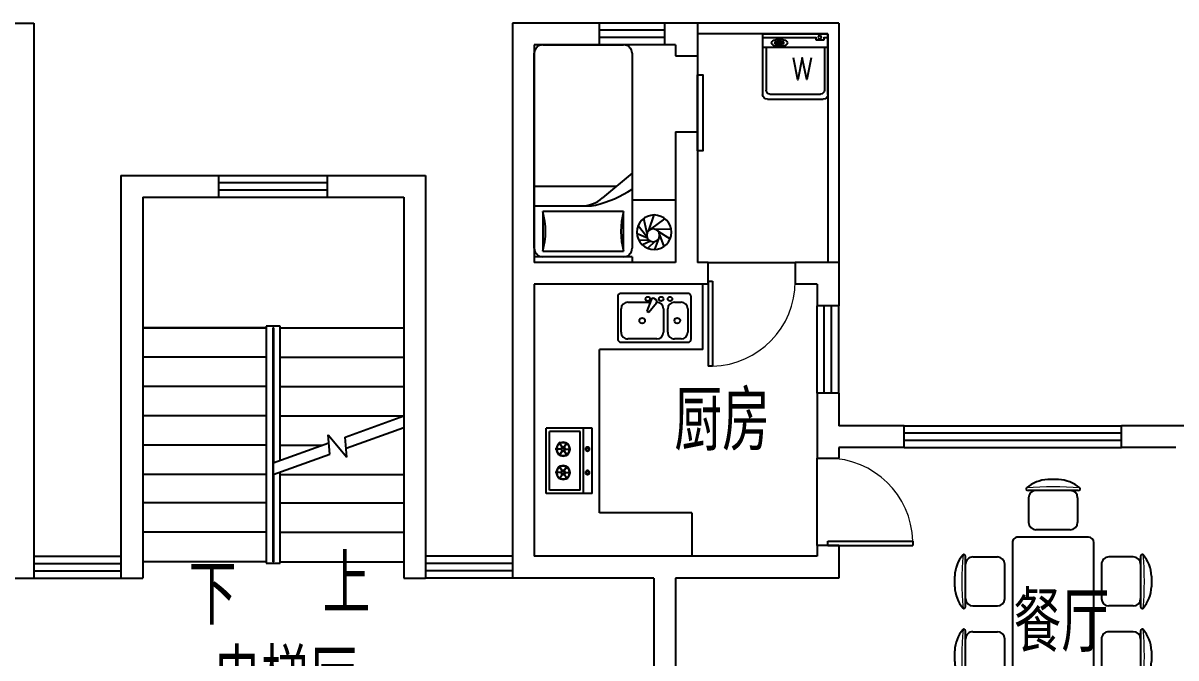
# Model space of a CAD drawing. Extents: x -634437 to -602837, y -712943 to -698043.
# Drawn here: x -620937 to -610337, y -703878 to -698043 of the extents above; entities that cross this region are included whole.
import ezdxf

# ---------------------------------------------------------------- set-up
doc = ezdxf.new("R2010")
doc.units = 0
doc.header["$LTSCALE"] = 1000
doc.header["$MEASUREMENT"] = 0
doc.layers.get('0').update_dxf_attribs({"linetype": 'CONTINUOUS'})
for name, color, linetype in [('DIM_ELEV', 3, 'CONTINUOUS'), ('F', 8, 'CONTINUOUS'), ('FURNITURE', 8, 'CONTINUOUS'), ('STAIR', 3, 'CONTINUOUS'), ('TOTHER', 223, 'CONTINUOUS'), ('WALL', 2, 'CONTINUOUS'), ('WINDOW', 4, 'CONTINUOUS'), ('房间名称', 7, 'CONTINUOUS')]:
    doc.layers.add(name, color=color, linetype=linetype)
doc.styles.add('_HZTXT', font='txt.shx', dxfattribs={"width": 0.8, "bigfont": 'HZTXT.shx'})

# ---------------------------------------------------------------- blocks, each defined once
blk = doc.blocks.new('$DorLib2D$00000001')
for p, q in [((0.45, 0.975), (0.5000000000000002, 0.975)), ((0.45, 0), (0.45, 0.975)), ((0.5, 0), (0.5, 0.975)), ((0.5, 0), (0.45, 0))]:
    blk.add_line(p, q)
at = {"lineweight": 13}
blk.add_arc((0.475, 0), 0.975, 91.46928358135379, 180, dxfattribs=at)
blk = doc.blocks.new('A$C3A8147D1')
at = {"layer": 'TOTHER'}
for p, q in [((0.0002093201037496, 599.999750361836), (424.2026797228026, 599.999750361836)), ((0.0002093201037496, -0.0002496381639503), (0.0002093201037496, 599.999750361836)), ((80.00020932010375, -0.0002496381639503), (80.00020932010375, 599.999750361836)), ((110.0002093201037, 569.999750361836), (394.2026797228026, 569.999750361836)), ((110.0002093201037, 29.99975036183606), (110.0002093201037, 569.999750361836)), ((394.2026797228026, 29.99975036183606), (394.2026797228026, 569.999750361836)), ((424.2026797228026, -0.0002496381639503), (424.2026797228026, 599.999750361836)), ((258.426212374121, 424.0187755453517), (231.7938676269259, 470.1473497723346)), ((277.2719909097068, 424.0187755453517), (303.9043356569018, 470.1473497723346)), ((249.003323106328, 407.6978525795857), (195.738633611938, 407.6978525795857)), ((258.426212374121, 391.3769296138198), (231.7938676269259, 345.2483553868369)), ((277.2719909097068, 391.3769296138198), (303.9043356569018, 345.2483553868369)), ((286.6948801772669, 407.6978525795857), (339.9595696718898, 407.6978525795857)), ((258.426212374121, 208.6225711097358), (231.7938676269259, 254.7511453367188)), ((277.2719909097068, 208.6225711097358), (303.9043356569018, 254.7511453367188)), ((249.003323106328, 192.3016481439699), (195.738633611938, 192.3016481439699)), ((258.426212374121, 175.9807251780875), (231.7938676269259, 129.8521509512211)), ((277.2719909097068, 175.9807251780875), (303.9043356569018, 129.8521509513375)), ((286.6948801772669, 192.3016481439699), (339.9595696716569, 192.3016481439699)), ((110.0002093201037, 29.99975036183606), (394.2026797228026, 29.99975036183606)), ((0.0002093201037496, -0.0002496381639503), (424.2026797228026, -0.0002496381639503))]:
    blk.add_line(p, q, dxfattribs=at)
for centre, radius in [((44.02887850697152, 407.6978525795857), 18.84577853548762), ((267.849101641914, 407.6978525795857), 63.84577853548761), ((267.849101641914, 407.6978525795857), 58.84577853548761), ((267.849101641914, 407.6978525795857), 18.84577853548762), ((44.02887850697152, 407.6978525795857), 13.84577853548762), ((267.849101641914, 407.6978525795857), 13.84577853548762), ((267.849101641914, 192.3016481439699), 63.84577853548761), ((267.849101641914, 192.3016481439699), 58.84577853548761), ((44.02887850697152, 192.3016481439699), 18.84577853548762), ((44.02887850697152, 192.3016481439699), 13.84577853548762), ((267.849101641914, 192.3016481439699), 18.84577853548762), ((267.849101641914, 192.3016481439699), 13.84577853548762)]:
    blk.add_circle(centre, radius, dxfattribs=at)
blk = doc.blocks.new('A$C0B42038F')
at = {"layer": 'TOTHER', "extrusion": (0, 0, -1)}
for p, q in [((7.51747284085e-05, 30.68150017526932), (7.51747284085e-05, 644.3178638116221)), ((30.68189335661009, 674.9996819934457), (419.3182569928466, 674.9996819934457)), ((306.8182569928467, 644.3178638116221), (92.04552972037347, 644.3178638116221)), ((450.0000751747283, 644.3178638116221), (450.0000751747283, 30.68150017526932)), ((30.68189335661009, 582.9542274479754), (30.68189335661009, 521.5905910843867)), ((368.1818933566101, 521.5905910843867), (368.1818933566101, 582.9542274479754)), ((92.04552972037347, 460.2269547207397), (306.8182569928467, 460.2269547207397)), ((30.68189335661009, 357.9542274479754), (30.68189335661009, 92.0451365389163)), ((306.8182569928467, 419.3178638116223), (92.04552972037347, 419.3178638116223)), ((277.2378751747309, 284.9931297207368), (362.6587569930125, 355.314384266152)), ((401.6138047203421, 335.476768357039), (393.3732206292916, 349.7498683570884)), ((287.4651479020248, 267.2789615388611), (277.2378751747309, 284.9931297207368)), ((391.0755819929764, 306.0950001752353), (287.4651479020248, 267.2789615388611)), ((368.1818933566101, 92.04513653885807), (368.1818933566101, 297.5182456297916)), ((92.04552972037347, 30.68150017521111), (306.8182569928467, 30.68150017521111)), ((419.3182569928466, -0.0003180065541528), (30.68189335661009, -0.0003180065541528))]:
    blk.add_line(p, q, dxfattribs=at)
for centre, radius in [((-199.4318933566101, 547.158772902505), 25.56818181818182), ((-398.8637115384918, 480.6815001752693), 20.45454545454545), ((-398.8637115384918, 398.8633183570928), 20.45454545454545), ((-199.4318933566101, 224.9996819934458), 25.56818181818182), ((-398.8637115384918, 276.1360456297989), 20.45454545454545)]:
    blk.add_circle(centre, radius, dxfattribs=at)
for centre, radius, start, end in [((-30.68189335661009, 644.3178638116221), 30.68181818181818, 0, 90), ((-92.04552972037347, 582.9542274479754), 61.36363636363636, 0, 90), ((-306.8182569928467, 582.9542274479754), 61.36363636363636, 90, 180), ((-419.3182569928466, 644.3178638116221), 30.68181818181818, 90, 180), ((-92.04552972037347, 521.5905910843867), 61.36363636363636, 270, 0), ((-306.8182569928467, 521.5905910843867), 61.36363636363636, 180, 270), ((-92.04552972037347, 357.9542274479754), 61.36363636363636, 0, 90), ((-306.8182569928467, 357.9542274479754), 61.36363636363636, 90, 180), ((-375.6590729020536, 339.5225956297945), 20.45454545454545, 50.53767799954234, 149.9999999999375), ((-383.8996569928713, 325.2494956298033), 20.45454545454545, 149.9999999999375, 249.462321999498), ((-30.68189335661009, 30.68150017521111), 30.68181818181818, 270, 0), ((-92.04552972037347, 92.04513653885807), 61.36363636363636, 270, 0), ((-306.8182569928467, 92.04513653885807), 61.36363636363636, 180, 270), ((-419.3182569928466, 30.68150017526932), 30.68181818181818, 180, 270)]:
    blk.add_arc(centre, radius, start, end, dxfattribs=at)
blk = doc.blocks.new('餐桌2')
for p, q in [((-230, 429), (230, 429)), ((-49.56656715812278, 529), (49.56656715810821, 529)), ((-225, 361.5), (-225, 136.5)), ((225, 361.5), (225, 136.5)), ((325, 0), (-325, 0)), ((-157.5, 69), (157.5, 69)), ((-375, -50), (-375, -1450)), ((375, -1450), (375, -50)), ((-804.2620998023046, -636.5868807156512), (-804.2620998023046, -176.5868807156512)), ((-736.7620998023046, -181.5868807156512), (-511.7620998023048, -181.5868807156512)), ((736.7620998023046, -181.5868807156512), (511.7620998023048, -181.5868807156512)), ((804.2620998023046, -176.5868807156512), (804.2620998023046, -636.5868807156512)), ((-444.2620998023047, -564.0868807156512), (-444.2620998023047, -249.0868807156512)), ((444.2620998023047, -249.0868807156512), (444.2620998023047, -564.0868807156512)), ((-904.2620998023046, -456.1534478737593), (-904.2620998023046, -357.0203135575284)), ((904.2620998023046, -357.0203135575284), (904.2620998023046, -456.1534478737593)), ((-736.7620998023046, -631.5868807156512), (-511.7620998023048, -631.5868807156512)), ((736.7620998023046, -631.5868807156512), (511.7620998023048, -631.5868807156512)), ((-804.2620998023046, -1323.413119284349), (-804.2620998023046, -863.4131192843488)), ((-736.7620998023046, -868.4131192843487), (-511.7620998023048, -868.4131192843487)), ((-444.2620998023047, -1250.913119284349), (-444.2620998023047, -935.9131192843488)), ((444.2620998023047, -935.9131192843488), (444.2620998023047, -1250.913119284349)), ((736.7620998023046, -868.4131192843487), (511.7620998023048, -868.4131192843487)), ((804.2620998023046, -863.4131192843488), (804.2620998023046, -1323.413119284349)), ((-904.2620998023046, -1142.979686442457), (-904.2620998023046, -1043.846552126226)), ((904.2620998023046, -1043.846552126226), (904.2620998023046, -1142.979686442457)), ((-736.7620998023046, -1318.413119284349), (-511.7620998023048, -1318.413119284349)), ((736.7620998023046, -1318.413119284349), (511.7620998023048, -1318.413119284349)), ((-325, -1500), (325, -1500)), ((-157.5, -1569), (157.5, -1569)), ((-225, -1861.5), (-225, -1636.5)), ((225, -1861.5), (225, -1636.5)), ((-230, -1929), (230, -1929)), ((-49.56656715812278, -2029), (49.56656715810821, -2029))]:
    blk.add_line(p, q)
for centre, radius, start, end in [((-239.2274008201202, 445.1457719183962), 10, 130.7265433100836, 202.6699912156382), ((-230, 449), 20, 202.6699912156382, 270), ((-39.84558808911243, 213.5601286777673), 315.5896225382623, 91.76513784658422, 130.7265433100836), ((-157.5, 361.5), 67.5, 90, 180), ((39.84558808909787, 213.5601286777673), 315.5896225382623, 49.27345668991637, 88.23486215341576), ((157.5, 361.5), 67.5, 0, 90), ((230, 449), 20, 270, 337.3300087843617), ((239.2274008201057, 445.1457719183962), 10, 337.3300087843617, 49.27345668991637), ((-157.5, 136.5), 67.5, 180, 270), ((157.5, 136.5), 67.5, 270, 0), ((-325, -50), 50, 90, 180), ((325, -50), 50, 0, 90), ((-588.8222284800868, -366.7412926265388), 315.5896225382623, 139.2734566899163, 178.2348621534221), ((-820.4078717207012, -167.3594798955309), 10, 67.33000878436175, 139.2734566899163), ((-824.2620998023049, -176.5868807156512), 20, 0, 67.33000878436175), ((-736.7620998023046, -249.0868807156512), 67.5, 90, 180), ((-511.7620998023048, -249.0868807156512), 67.5, 0, 90), ((511.7620998023048, -249.0868807156512), 67.5, 90, 180), ((736.7620998023046, -249.0868807156512), 67.5, 0, 90), ((824.2620998023049, -176.5868807156512), 20, 112.6699912156382, 180), ((820.4078717207012, -167.3594798955309), 10, 40.72654331008362, 112.6699912156382), ((588.8222284800868, -366.7412926265388), 315.5896225382623, 1.765137846577824, 40.72654331008362), ((-588.8222284800868, -446.432468804749), 315.5896225382623, 181.7651378465778, 220.7265433100836), ((588.8222284800868, -446.432468804749), 315.5896225382623, 319.2734566899164, 358.2348621534222), ((-736.7620998023046, -564.0868807156512), 67.5, 180, 270), ((-511.7620998023048, -564.0868807156512), 67.5, 270, 0), ((511.7620998023048, -564.0868807156512), 67.5, 180, 270), ((736.7620998023046, -564.0868807156512), 67.5, 270, 0), ((-820.4078717207012, -645.8142815357567), 10, 220.7265433100836, 292.6699912156383), ((-824.2620998023049, -636.5868807156512), 20, 292.6699912156383, 0), ((824.2620998023049, -636.5868807156512), 20, 180, 247.3300087843618), ((820.4078717207012, -645.8142815357567), 10, 247.3300087843618, 319.2734566899164), ((-588.8222284800868, -1053.567531195236), 315.5896225382623, 139.2734566899163, 178.2348621534221), ((-820.4078717207012, -854.1857184642284), 10, 67.33000878436175, 139.2734566899163), ((-824.2620998023049, -863.4131192843488), 20, 0, 67.33000878436175), ((824.2620998023049, -863.4131192843488), 20, 112.6699912156382, 180), ((820.4078717207012, -854.1857184642284), 10, 40.72654331008362, 112.6699912156382), ((588.8222284800868, -1053.567531195236), 315.5896225382623, 1.765137846577824, 40.72654331008362), ((-736.7620998023046, -935.9131192843488), 67.5, 90, 180), ((-511.7620998023048, -935.9131192843488), 67.5, 0, 90), ((511.7620998023048, -935.9131192843488), 67.5, 90, 180), ((736.7620998023046, -935.9131192843488), 67.5, 0, 90), ((-588.8222284800868, -1133.258707373447), 315.5896225382623, 181.7651378465778, 220.7265433100836), ((588.8222284800868, -1133.258707373447), 315.5896225382623, 319.2734566899164, 358.2348621534222), ((-736.7620998023046, -1250.913119284349), 67.5, 180, 270), ((-511.7620998023048, -1250.913119284349), 67.5, 270, 0), ((511.7620998023048, -1250.913119284349), 67.5, 180, 270), ((736.7620998023046, -1250.913119284349), 67.5, 270, 0), ((-820.4078717207012, -1332.640520104454), 10, 220.7265433100836, 292.6699912156383), ((-824.2620998023049, -1323.413119284349), 20, 292.6699912156383, 0), ((824.2620998023049, -1323.413119284349), 20, 180, 247.3300087843618), ((820.4078717207012, -1332.640520104454), 10, 247.3300087843618, 319.2734566899164), ((-325, -1450), 50, 180, 270), ((325, -1450), 50, 270, 0), ((-157.5, -1636.5), 67.5, 90, 180), ((157.5, -1636.5), 67.5, 0, 90), ((-157.5, -1861.5), 67.5, 180, 270), ((157.5, -1861.5), 67.5, 270, 0), ((-239.2274008201202, -1945.145771918396), 10, 157.3300087834317, 229.2734566899164), ((-230, -1949), 20, 90, 157.3300087834317), ((-39.84558808911243, -1713.560128677767), 315.5896225382623, 229.2734566899164, 268.2348621534158), ((39.84558808909787, -1713.560128677767), 315.5896225382623, 271.7651378465843, 310.7265433100836), ((230, -1949), 20, 22.66999121656828, 90), ((239.2274008201057, -1945.145771918396), 10, 310.7265433100836, 22.66999121656828)]:
    blk.add_arc(centre, radius, start, end)
at = {"lineweight": 13}
for centre, start, end in [((0, -2248.838250721063), 84.80230403115891, 95.19769596884107), ((1873.576150918743, -406.5868807156511), 174.80230403114, 185.19769596886), ((-1873.576150918743, -406.5868807156511), 354.8023040311401, 5.197695968859976), ((1873.576150918743, -1093.413119284349), 174.80230403114, 185.19769596886), ((-1873.576150918743, -1093.413119284349), 354.8023040311401, 5.197695968859976), ((0, 748.8382507210626), 264.8023040311589, 275.197695968841)]:
    blk.add_arc(centre, 2712.716921149136, start, end, dxfattribs=at)
blk = doc.blocks.new('*U28')
for p, q in [((300.6181931108587, 0), (-299.3818068891414, 0)), ((-299.3818068891414, -556.611332334907), (-299.3818068891414, 0)), ((300.6181931108587, 0), (300.6181931108587, -556.611332334907)), ((-262.4452945320609, -31.09681736379521), (-299.3818068891414, -31.09681736379521)), ((-262.4452945320609, -30.36819186685113), (-262.4452945320609, -56.94112574695625)), ((-262.4452945320609, -56.94112574695625), (-190.284276521202, -56.94112574695625)), ((-190.284276521202, -56.94112574695625), (-190.284276521202, -30.36819186685113)), ((300.6181931108587, -31.09681736379521), (-190.284276521202, -31.09681736379521)), ((107.9831939732063, -75.36825904149441), (108.0860293058424, -85.5307416953242)), ((117.0642983330572, -83.59138061775579), (117.0642983330572, -98.01399138235217)), ((173.1818209248665, -83.59138061775579), (117.0642983330572, -83.59138061775579)), ((117.0642983330572, -98.01399138235217), (173.1818209248665, -98.01399138235217)), ((173.1818209248665, -98.01399138235217), (173.1818209248665, -83.59138061775579)), ((187.6116864450827, -76.38902403718012), (187.6116864450827, -85.51439538637875)), ((-299.3818068891414, -125.5372303121526), (300.6181931108587, -125.5372303121526)), ((-266.640930057439, -125.1842764888371), (-266.640930057439, -517.6729151373554)), ((267.877316279158, -125.1842764888371), (267.877316279158, -517.6729151373554)), ((257.2295254457657, -600), (-255.9931392240484, -600)), ((233.1663821470836, -552.3838492694298), (-231.9299959253646, -552.3838492694298))]:
    blk.add_line(p, q)
for points in [[(73.53023320288719, -81.94734117938327, 0.1851580092270577), (77.76915651939316, -93.00167864857978, 0.102041767147919), (94.66406048871227, -105.4519065807236, 0.0608615383846834), (116.4049640950798, -112.4191334194786, 0.0471731328896009), (145.6856329470055, -115.1878163476574, 0.0471731328896349), (174.9663017989296, -112.4191334194786, 0.0608615383847268), (196.7072054052988, -105.4519065807236, 0.1020417671479031), (213.6021093746147, -93.00167864857978, 0.1851580092270727), (217.8410326911223, -81.94734117938327, 0.1851580092270577), (213.6021093746163, -70.89300371021197, 0.1020417671479417), (196.7072054052988, -58.44277577804287, 0.0608615383846845), (174.966301798936, -51.4755489393131, 0.0471731328896248), (145.6856329470055, -48.70686601113439, 0.0471731328895818), (116.4049640950845, -51.4755489393131, 0.0608615383846819), (94.66406048871227, -58.44277577804287, 0.102041767147903), (77.76915651939635, -70.89300371021197, 0.1851580092271371), (73.53023320288719, -81.94734117938327, 0.1851580092270577)], [(187.6116864450827, -76.38902403718012, 0.2590339714206403), (185.9622363608067, -73.41880687390454, 0.0762761895455676), (175.9654180044677, -69.13688119339764, 0.0365148199121137), (164.208572555841, -67.00439106590342, 0.026614996038891), (147.8488387840982, -66.13294527124155, 0.026614996038891), (131.489105012357, -67.00439106590342, 0.0365148199121137), (119.7322595637288, -69.13688119339764, 0.0762761895455752), (109.7354412073882, -73.41880687390454, 0.2590339714203898), (108.0859911231153, -76.38902403718012, 0.0784621676306809), (108.25621658464, -77.46710730725748, 0.056762457430155)], [(187.6116864450827, -85.51439538637875, 0.2590339714206403), (185.9622363608067, -82.54417822310317, 0.0762761895455676), (175.9654180044677, -78.26225254259624, 0.0365148199121137), (164.208572555841, -76.12976241510205, 0.026614996038891), (147.8488387840982, -75.25831662044017, 0.026614996038891), (131.489105012357, -76.12976241510205, 0.0365148199121137), (119.7322595637288, -78.26225254259624, 0.0762761895455752), (109.7354412073882, -82.54417822310317, 0.2590339714203898), (108.0859911231153, -85.51439538637875, 0.2590339714202164), (109.7354412073882, -88.48461254965434, 0.056762457430155), (117.0642983330572, -91.96665348745465, 0.0365148199120382)], [(173.1818209248665, -93.43287325686731, 0.0087359414318704), (175.9654180044677, -92.76653823016125, 0.0762761895456294), (185.9622363608082, -88.48461254965434, 0.2590339714204861), (187.6116864450827, -85.51439538637875, 0.2590339714206403)]]:
    blk.add_lwpolyline(points, format="xyb")
blk.add_lwpolyline([(-146.2087242901324, -219.2848258832819), (-105.0924939789109, -418.1145617594011), (-63.97626366780594, -220.6104377959273), (-21.53392141521897, -420.7653220839564), (15.60340972780261, -220.6104377959273)])
blk.add_circle((-224.465811368451, -30.36819186685113), 15.18307460457539)
for centre, radius, start, end in [((-231.9299959253646, -517.6729151373554), 34.71093413207436, 180, 270), ((233.1663821470836, -517.6729151373554), 34.71093413207436, 270, 0), ((-255.9931392240484, -556.611332334907), 43.38866766509295, 180, 270), ((257.2295254457657, -556.611332334907), 43.38866766509295, 270, 0)]:
    blk.add_arc(centre, radius, start, end)
blk = doc.blocks.new('A$C723222DE')
at = {"layer": 'FURNITURE'}
for p, q in [((187.8029473854694, 186.1096044749138), (60.47001353360247, 283.2010535853115)), ((208.3172479438363, 173.6768710881078), (157.5276305108564, 317.037926940764)), ((224.1268883169396, 145.5547143357398), (254.6756668641465, 284.5481939996316)), ((225.9391545311081, 117.5332040638386), (305.7263740231283, 217.3357936877583)), ((152.8057345560519, 187.6477584864187), (3.298674429766833, 190.6898507996666)), ((119.3241170846158, 164.4791674257576), (12.55526798567734, 96.69149873263815)), ((108.5844761768821, 134.8133587044212), (70.61029031465294, 26.60960500191141)), ((220.7743577267974, 103.0763621139558), (316.2777904283721, 142.9821446397327)), ((118.3183082718169, 97.26108960638521), (154.9664013801375, 0.0399382403265918)), ((152.7821257889736, 72.63154380921331), (217.7209363983711, 11.46930058312136)), ((191.7069539312506, 75.69066780926369), (265.9352463743417, 41.94073118017695)), ((207.7109178510727, 86.04042216031665), (298.0428676476003, 82.69226214864464))]:
    blk.add_line(p, q, dxfattribs=at)
for centre, radius in [((158.5207026087446, 158.5205620242923), 158.5204755614267), ((167.8453975019511, 130.1365616129696), 59.44517833553501)]:
    blk.add_circle(centre, radius, dxfattribs=at)
blk = doc.blocks.new('$plan$00000310')
at = {"color": 0, "linetype": 'ByBlock'}
for p, q in [((-1921.881390592605, 900.0000000000001), (-129.8568507157142, 900)), ((-820.9488030672946, 900.0000000000001), (-592.7119347646875, 629.0169314929051)), ((-51.94274028628388, 900), (-51.9427402862875, 0)), ((-51.94274028628388, 900), (1.819e-12, 900)), ((1.819e-12, 900), (0, 0)), ((-1999.795501022036, 77.91411042943014), (-1999.795501022034, 822.0858895705701)), ((-701.2269938648697, 1.137e-13), (-701.2269938648677, 757.1574642127118)), ((-467.4846625765785, 822.0858895705701), (-467.4846625765804, 77.91411042943002)), ((-103.8854805725714, 822.0858895705699), (-467.4846625765785, 822.0858895705701)), ((-103.8854805725732, 77.9141104294299), (-103.8854805725714, 822.0858895705699)), ((-519.4274028628662, 1.137e-13), (-519.4274028628641, 490.0486748467201)), ((-129.856850715716, 0), (-1921.881390592607, 2.274e-13)), ((-467.4846625765804, 77.91411042943002), (-103.8854805725732, 77.9141104294299)), ((-51.9427402862875, 0), (0, 0))]:
    blk.add_line(p, q, dxfattribs=at)
for centre, radius, start, end in [((-1921.881390592605, 822.0858895705701), 77.91411042943001, 90, 180), ((-1556.043294682668, 317.435313292567), 1056.882312883193, 13.39279599999996, 33.450102), ((-129.8568507157142, 822.0858895705699), 77.91411042943001, 0, 90), ((-285.685071574575, 1445.39877300601), 649.2842535785833, 253.739795, 286.260205), ((-831.0838445805838, 428.2469687117646), 311.6564417177201, 0, 40.10592999999995), ((-831.0838445805838, 490.0486748467201), 311.6564417177201, 0, 13.39279599999996), ((-1921.881390592607, 77.91411042943014), 77.91411042943001, 180, 270), ((-285.6850715745768, -545.3987730060097), 649.2842535785833, 73.73979500000003, 106.2602049999999), ((-129.856850715716, 77.9141104294299), 77.91411042943001, 270, 0)]:
    blk.add_arc(centre, radius, start, end, dxfattribs=at)

msp = doc.modelspace()

# ---------------------------------------------------------------- linework, layer by layer
at = {"layer": 'DIM_ELEV'}
for points in [[(-619242.7582164917, -702993.3612371753, 0, 0, 0), (-619242.7582164938, -700238.4045479671, 0, 0, 0), (-618042.7582164742, -700238.4045479725, 0, 0, 0), (-618042.7582164853, -701442.654108348, 80, 0, 0), (-618042.7582164877, -701742.654108348, 0, 0, 0)], [(-618042.7582164895, -702993.361237182, 0, 0, 0), (-618042.7582164892, -702306.0232653449, 80, 0, 0), (-618042.7582164892, -702006.0232653449, 0, 0, 0)]]:
    msp.add_lwpolyline(points, format="xyseb", dxfattribs=at)
at = {"layer": 'F'}
for p, q in [((-615336.5230568983, -699669.1448014003), (-614936.5230569083, -699669.1448014003)), ((-614686.5230569083, -701043.3612371774), (-614686.5230569083, -700443.3612371774)), ((-615636.5234300757, -702543.3612371775), (-615636.5231586812, -701043.3612371774)), ((-614686.5230569083, -701043.3612371774), (-615636.5231586812, -701043.3612371774)), ((-614786.5230569083, -702543.3612371775), (-615636.5234300757, -702543.3612371775)), ((-614786.5230569083, -702543.3612371775), (-614786.5230569083, -702943.3612371774))]:
    msp.add_line(p, q, dxfattribs=at)
at = {"layer": 'STAIR'}
for p, q in [((-618701.5230569134, -700843.361237186), (-619836.5230569084, -700843.3612371774)), ((-619836.5230569084, -700843.3612371774), (-618701.5230569134, -700843.3612371797)), ((-618571.5230569087, -700828.3612371807), (-618701.5230569087, -700828.3612371807)), ((-618701.5230569087, -700828.3612371807), (-618701.5230569087, -703008.3612371807)), ((-618636.5230569084, -700843.3612371774), (-618641.52305691, -700843.361237186)), ((-618631.5230569039, -700843.3612371797), (-618641.5230569036, -700843.3612371797)), ((-618641.5230569036, -700843.3612371797), (-618641.5230569036, -702993.361237186)), ((-618641.52305691, -700843.3612371797), (-618631.5230569039, -700843.3612371797)), ((-618636.5230569126, -702086.2199161529), (-618636.5230569084, -700843.3612371774)), ((-618636.5230569084, -700843.3612371774), (-618631.5230569039, -700843.3612371733)), ((-618636.5230569084, -700843.3612371774), (-618636.5230569084, -702993.3612371774)), ((-618631.5230569039, -702084.4199161499), (-618631.5230569039, -700843.3612371797)), ((-618571.5230569071, -702062.8199161508), (-618571.5230569087, -700828.3612371807)), ((-618571.5230569073, -700843.3612371736), (-617436.5230569084, -700843.3612371774)), ((-618571.5230569073, -700843.3612371797), (-617436.5230569084, -700843.3612371774)), ((-618701.5230569134, -701113.3612371736), (-619836.5230569084, -701113.3612371775)), ((-618636.5230569084, -701113.3612371775), (-618641.52305691, -701113.3612371733)), ((-618636.5230569084, -701113.3612371775), (-618631.5230569039, -701113.361237186)), ((-618571.5230569073, -701113.361237186), (-617436.5230569084, -701113.3612371775)), ((-618701.5230569134, -701383.361237186), (-619836.5230569084, -701383.3612371775)), ((-618636.5230569084, -701383.3612371775), (-618641.52305691, -701383.361237186)), ((-618636.5230569084, -701383.3612371775), (-618631.5230569039, -701383.3612371733)), ((-618571.5230569073, -701383.3612371736), (-617436.5230569084, -701383.3612371775)), ((-618701.5230569134, -701653.3612371736), (-619836.5230569084, -701653.3612371773)), ((-618636.5230569084, -701653.3612371773), (-618641.52305691, -701653.3612371736)), ((-618636.5230569084, -701653.3612371773), (-618631.5230569039, -701653.3612371736)), ((-618571.5230569073, -701653.3612371736), (-617436.5230569084, -701653.3612371773)), ((-617975.1032421457, -701848.108782833), (-617436.5230569055, -701654.2199161527)), ((-617966.4422975361, -701951.2734848241), (-617436.5230569055, -701760.5025581929)), ((-618701.5230569134, -701923.361237186), (-619836.5230569084, -701923.3612371774)), ((-618636.5230569084, -701923.3612371774), (-618641.52305691, -701923.361237186)), ((-618636.5230569126, -702086.2199161489), (-618125.3804688375, -701902.2085844411)), ((-618636.5230569084, -701923.3612371774), (-618631.5230569039, -701923.3612371736)), ((-618571.5230569073, -701923.3612371736), (-618184.1378375322, -701923.3612371754)), ((-618116.7195242275, -702005.3732864329), (-618131.6467966273, -701827.5673222253)), ((-618131.6467966273, -701827.5673222253), (-617959.4788993008, -702034.2178913688)), ((-617959.4788993008, -702034.2178913688), (-617975.1032421457, -701848.108782833)), ((-618636.5230569126, -702192.5025581954), (-618116.7195242275, -702005.3732864329)), ((-618701.5230569134, -702193.3612371734), (-619836.5230569084, -702193.3612371774)), ((-618636.5230569084, -702193.3612371774), (-618641.52305691, -702193.3612371734)), ((-618636.5230569084, -702993.3612371774), (-618636.5230569126, -702192.5025582098)), ((-618636.5230569084, -702193.3612371774), (-618631.5230569039, -702193.3612371734)), ((-618631.5230569039, -702993.361237186), (-618631.5230569039, -702190.7025582065)), ((-618571.5230569087, -703008.3612371807), (-618571.5230569073, -702169.1025582085)), ((-618571.5230569073, -702193.3612371734), (-617436.5230569084, -702193.3612371774)), ((-618701.5230569134, -702453.3612371737), (-619836.5230569084, -702453.3612371775)), ((-618636.5230569084, -702453.3612371775), (-618641.52305691, -702453.3612371733)), ((-618636.5230569084, -702453.3612371775), (-618631.5230569039, -702453.361237186)), ((-618571.5230569063, -702453.3612371737), (-617436.5230569075, -702453.3612371775)), ((-618701.5230569134, -702723.3612371736), (-619836.5230569084, -702723.3612371773)), ((-618636.5230569084, -702723.3612371773), (-618641.52305691, -702723.3612371736)), ((-618636.5230569084, -702723.3612371773), (-618631.5230569039, -702723.3612371736)), ((-618571.5230569073, -702723.3612371736), (-617436.5230569084, -702723.3612371773)), ((-618701.5230569134, -702993.3612371736), (-619836.5230569084, -702993.3612371774)), ((-618701.5230569087, -703008.3612371807), (-618571.5230569087, -703008.3612371807)), ((-618636.5230569084, -702993.3612371774), (-618641.52305691, -702993.3612371736)), ((-618641.5230569036, -702993.361237186), (-618631.5230569039, -702993.361237186)), ((-618636.5230569084, -702993.3612371774), (-618631.5230569039, -702993.361237186)), ((-618636.5230569084, -702993.3612371774), (-618636.5230569084, -702993.3612371774)), ((-618571.5230569073, -702993.361237186), (-617436.5230569084, -702993.3612371774))]:
    msp.add_line(p, q, dxfattribs=at)
at = {"layer": 'WALL'}
for p, q in [((-621636.5230569085, -698043.3612371776), (-620836.5230569087, -698043.3612371776)), ((-620836.5230569087, -698043.3612371776), (-620836.5230569087, -703143.3612371774)), ((-616436.5230569083, -698043.3612371776), (-616436.5230569083, -703143.3612371774)), ((-615636.5230569083, -698043.3612371776), (-616436.5230569083, -698043.3612371776)), ((-615636.5230569083, -698243.3612371774), (-615636.5230569083, -698043.3612371776)), ((-614736.5230569083, -698043.3612371776), (-615036.5230569082, -698043.3612371776)), ((-615036.5230569082, -698243.3612371774), (-615036.5230569082, -698043.3612371776)), ((-614736.5230569083, -698043.3612371776), (-614736.5230569083, -698343.3612371775)), ((-616236.5230569083, -698243.3612371774), (-616236.5230569083, -700243.3612371774)), ((-615636.5230569083, -698243.3612371774), (-616236.5230569083, -698243.3612371774)), ((-614936.5230569083, -698243.3612371774), (-615036.5230569082, -698243.3612371774)), ((-614936.5230569083, -698243.3612371774), (-614936.5230569083, -698343.3612371775)), ((-614936.5230569083, -698343.3612371775), (-614736.5230569083, -698343.3612371775)), ((-614936.5230569083, -699043.3612371774), (-614936.5230569083, -700243.3612371774)), ((-614936.5230569083, -699043.3612371774), (-614736.5230569083, -699043.3612371774)), ((-614736.5230569083, -699043.3612371774), (-614736.5230569083, -700243.3612371774)), ((-620036.5230569087, -699443.3612371776), (-620036.5230569087, -703143.3612371774)), ((-620036.5230569087, -699443.3612371776), (-619136.5230569085, -699443.3612371776)), ((-619136.5230569085, -699643.3612371774), (-619136.5230569085, -699443.3612371776)), ((-618136.5230569085, -699443.3612371776), (-617236.5230569084, -699443.3612371776)), ((-618136.5230569085, -699643.3612371774), (-618136.5230569085, -699443.3612371776)), ((-617236.5230569084, -699443.3612371776), (-617236.5230569084, -703143.3612371774)), ((-619836.5230569085, -699643.3612371774), (-619836.5230569085, -703143.3612371774)), ((-619836.5230569085, -699643.3612371774), (-619136.5230569085, -699643.3612371774)), ((-618136.5230569085, -699643.3612371774), (-617436.5230569084, -699643.3612371774)), ((-617436.5230569084, -699643.3612371774), (-617436.5230569084, -703143.3612371774)), ((-614936.5230569083, -700243.3612371774), (-616236.5230569083, -700243.3612371774)), ((-614636.5230569083, -700243.3612371774), (-614736.5230569083, -700243.3612371774)), ((-614636.5230569083, -700443.361237174), (-614636.5230569083, -700243.3612371774)), ((-613436.5230569083, -700243.3612371774), (-613836.5230568901, -700243.3612371774)), ((-613836.5230568901, -700243.3612371774), (-613836.5230568898, -700443.3612371848)), ((-613436.5230569083, -700243.3612371774), (-613436.5230569083, -700643.3612371774)), ((-616236.5230569083, -700443.3612371774), (-616236.5230569083, -702943.3612371774)), ((-614636.5230569083, -700443.3612371774), (-616236.5230569083, -700443.3612371774)), ((-613636.5230569083, -700443.3612371774), (-613836.5230568898, -700443.3612371774)), ((-613636.5230569083, -700443.3612371774), (-613636.5230569083, -700643.3612371774)), ((-613436.5230569083, -700643.3612371774), (-613636.5230569083, -700643.3612371774)), ((-613636.5230569083, -701443.3612371774), (-613636.5230569083, -702043.361237154)), ((-613436.5230569083, -701443.3612371774), (-613636.5230569083, -701443.3612371774)), ((-613436.5230569083, -701443.3612371774), (-613436.5230569083, -701743.3612371774)), ((-612836.5230569083, -701743.3612371774), (-613436.5230569083, -701743.3612371774)), ((-612836.5230569083, -701943.3612371774), (-612836.5230569083, -701743.3612371774)), ((-610136.5230569083, -701743.3612371774), (-610836.5230569083, -701743.3612371774)), ((-610836.5230569083, -701943.3612371774), (-610836.5230569083, -701743.3612371774)), ((-613436.5230569083, -701943.3612371774), (-613436.5230569083, -702043.3612371539)), ((-612836.5230569083, -701943.3612371774), (-613436.5230569083, -701943.3612371774)), ((-610336.5230569083, -701943.3612371774), (-610836.5230569083, -701943.3612371774)), ((-613636.5230569083, -702043.361237154), (-613436.5230568977, -702043.3612371539)), ((-613636.5230569083, -702843.3612371722), (-613636.5230569083, -702943.3612371774)), ((-613436.5230569083, -702843.3612371722), (-613636.5230569083, -702843.3612371722)), ((-613436.5230569083, -702843.3612371722), (-613436.5230569083, -703143.3612371774)), ((-613636.5230569083, -702943.3612371774), (-616236.5230569083, -702943.3612371774)), ((-622136.5230569086, -703143.3612371774), (-620836.5230569087, -703143.3612371774)), ((-620036.5230569087, -703143.3612371774), (-619836.5230569085, -703143.3612371774)), ((-617436.5230569084, -703143.3612371774), (-617236.5230569084, -703143.3612371774)), ((-615136.5230569084, -703143.3612371774), (-616436.5230569083, -703143.3612371774)), ((-615136.5230569084, -703143.3612371774), (-615136.5230569084, -704943.3612371776)), ((-614936.5230569085, -703143.3612371774), (-614936.5230569085, -705443.3612371774)), ((-613436.5230569083, -703143.3612371774), (-614936.5230569085, -703143.3612371774))]:
    msp.add_line(p, q, dxfattribs=at)
at = {"layer": 'WINDOW'}
for p, q in [((-615036.5230569082, -698043.3612371776), (-615636.5230569083, -698043.3612371776)), ((-615036.5230569082, -698110.027903844), (-615636.5230569083, -698110.027903844)), ((-613436.5230569083, -698043.3612371776), (-614736.5230569083, -698043.3612371776)), ((-613436.5230569083, -698043.3612371776), (-613436.5230569083, -700243.3612371774)), ((-615036.5230569082, -698176.6945705108), (-615636.5230569083, -698176.6945705108)), ((-613536.5230569083, -698143.3612371773), (-614736.5230569083, -698143.3612371773)), ((-613536.5230569083, -698143.3612371773), (-613536.5230569083, -700243.3612371774)), ((-615036.5230569082, -698243.3612371774), (-615636.5230569083, -698243.3612371774)), ((-614736.5230569083, -698343.3612371775), (-614736.5230569083, -699043.3612371774)), ((-619136.5230569085, -699443.3612371776), (-618136.5230569085, -699443.3612371776)), ((-619136.5230569085, -699510.0279038441), (-618136.5230569085, -699510.0279038441)), ((-619136.5230569085, -699576.6945705108), (-618136.5230569085, -699576.6945705108)), ((-619136.5230569085, -699643.3612371774), (-618136.5230569085, -699643.3612371774)), ((-614636.5230569108, -700243.3612371783), (-613836.5230569108, -700243.3612371774)), ((-613636.5230569083, -701443.3612371774), (-613636.5230569083, -700643.3612371774)), ((-613569.8563902415, -701443.3612371774), (-613569.8563902415, -700643.3612371774)), ((-613503.1897235751, -701443.3612371774), (-613503.1897235751, -700643.3612371774)), ((-613436.5230569083, -701443.3612371774), (-613436.5230569083, -700643.3612371774)), ((-612836.5230569083, -701743.3612371774), (-610836.5230569083, -701743.3612371774)), ((-612836.5230569083, -701810.0279038441), (-610836.5230569083, -701810.0279038441)), ((-612836.5230569083, -701876.6945705109), (-610836.5230569083, -701876.6945705109)), ((-612836.5230569083, -701943.3612371774), (-610836.5230569083, -701943.3612371774)), ((-613636.5230569051, -702843.3612371748), (-613636.5230569061, -702043.3612371746)), ((-620836.5230569087, -702943.3612371774), (-620036.5230569087, -702943.3612371774)), ((-616436.5230569084, -702943.3612371774), (-617236.5230569084, -702943.3612371774)), ((-620836.5230569087, -703010.027903844), (-620036.5230569087, -703010.027903844)), ((-620836.5230569087, -703076.6945705106), (-620036.5230569087, -703076.6945705106)), ((-616436.5230569084, -703010.027903844), (-617236.5230569084, -703010.027903844)), ((-616436.5230569084, -703076.6945705106), (-617236.5230569084, -703076.6945705106)), ((-620836.5230569087, -703143.3612371774), (-620036.5230569087, -703143.3612371774)), ((-616436.5230569084, -703143.3612371774), (-617236.5230569084, -703143.3612371774))]:
    msp.add_line(p, q, dxfattribs=at)
msp.add_lwpolyline([(-614736.5230569083, -698518.1398062734), (-614686.5230569083, -698518.1398062734), (-614686.5230569083, -699218.1398062735), (-614736.5230569083, -699218.1398062735), (-614736.523056908, -698518.1398062734)], dxfattribs=at)

# ---------------------------------------------------------------- block references
at = {"color": 1, "xscale": -1}
msp.add_blockref('A$C723222DE', (-614975.326917759, -700124.1462866366), dxfattribs=at)
at = {"layer": 'F', "xscale": -1}
msp.add_blockref('*U28', (-613835.9048637975, -698143.3612371773), dxfattribs=at)
at = {"layer": 'F'}
for name, p, rotation in [('$plan$00000310', (-616236.5230568983, -700243.3612371774), 270), ('餐桌2', (-611465.7371172929, -704268.1973575398), 180)]:
    msp.add_blockref(name, p, dxfattribs=dict(at, rotation=rotation))
at = {"layer": 'TOTHER', "xscale": -1, "rotation": 270}
msp.add_blockref('A$C0B42038F', (-615468.8549317287, -700977.2139794548), dxfattribs=at)
at = {"layer": 'TOTHER', "xscale": -1}
msp.add_blockref('A$C3A8147D1', (-615703.0012088008, -702366.3217376478), dxfattribs=at)
at = {"layer": 'WINDOW', "xscale": 800, "yscale": 800, "zscale": -800}
for p, rotation in [((-614236.5230569108, -700416.4682907179), 180), ((-613536.523056905, -702443.3612371748), 270)]:
    msp.add_blockref('$DorLib2D$00000001', p, dxfattribs=dict(at, rotation=rotation))

# ---------------------------------------------------------------- texts
at = {"layer": '房间名称', "style": '_HZTXT', "width": 0.8}
for s, p in [('厨房', (-614948.6950931888, -701973.3890859903)), ('上', (-618182.995991917, -703473.132968933)), ('下', (-619412.1708645079, -703572.3486186872)), ('餐厅', (-611830.139158223, -703824.1811186755)), ('电梯厅', (-619187.5468248515, -704349.2832729412))]:
    msp.add_text(s, height=550, dxfattribs=at).set_placement(p)

doc.saveas('drawing.dxf')
